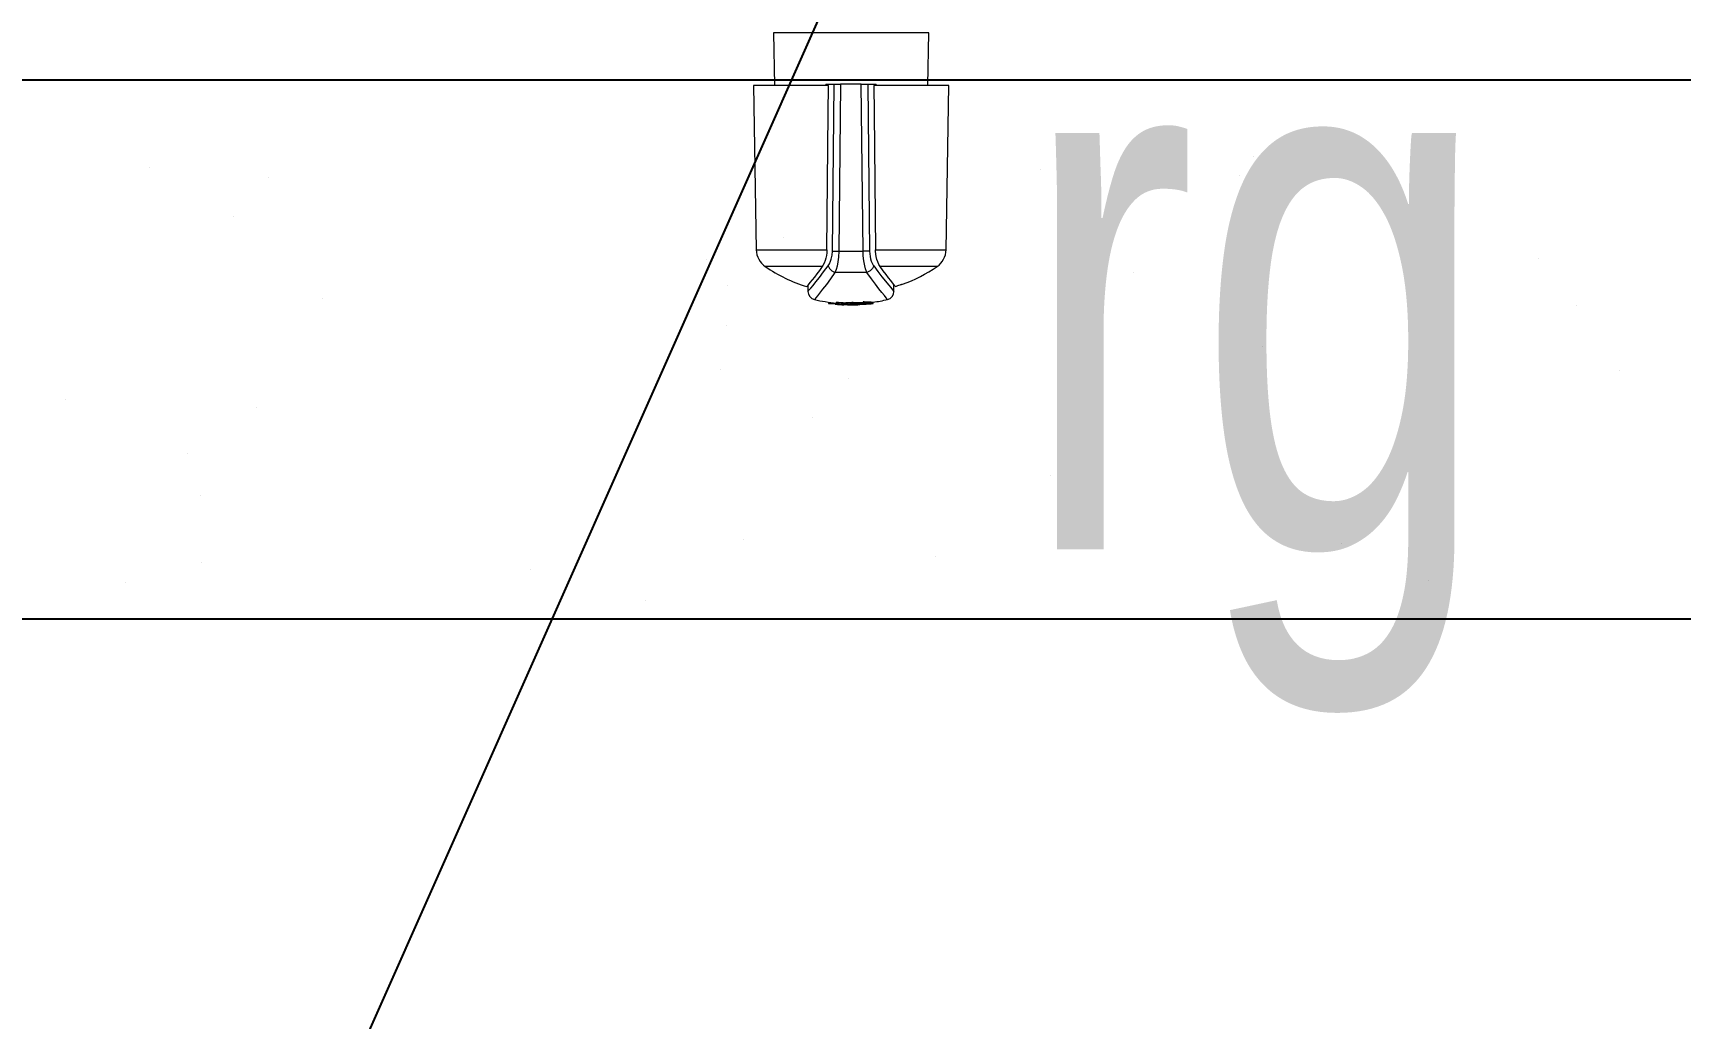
# Model space of a CAD drawing. Header units: millimetres. Extents: x 1573 to 2177, y 1587 to 1932.
# Drawn here: x 1905.274 to 1905.871, y 1910.535 to 1910.892 of the extents above; entities that cross this region are included whole.
import ezdxf

# ---------------------------------------------------------------- set-up
doc = ezdxf.new("R2010")
doc.units = ezdxf.units.MM
doc.header["$LTSCALE"] = 0.03
for name, color, linetype in [('-HIDRO', 8, 'Continuous'), ('Prumadas_L', 1, 'Continuous'), ('Prumadas_T', 2, 'Continuous')]:
    doc.layers.add(name, color=color, linetype=linetype)
doc.layers.add('TigreCad', color=2, linetype='Continuous', lineweight=13)
doc.styles.add('CELIO_COTA', font='technic_.ttf', dxfattribs={"width": 0.85})

# ---------------------------------------------------------------- blocks, each defined once
blk = doc.blocks.new('27952097s')
at = {"layer": 'TigreCad', "linetype": 'Continuous'}
for p, q in [((-5.31, 104.01), (-5.31, 103.7)), ((-5.28, 104.02), (-5.3, 104)), ((-5.3, 104), (-5.16, 103.99)), ((-5.14, 103.68), (-5.29, 103.7)), ((-5.16, 103.99), (-4.89, 103.97)), ((-4.84, 103.67), (-5.14, 103.68)), ((-4.88, 104.06), (-4.89, 104.06)), ((-4.89, 104.06), (-4.8, 104.04)), ((-4.89, 103.97), (-4.45, 103.96)), ((-4.41, 103.65), (-4.84, 103.67)), ((-4.74, 104.08), (-4.83, 104.07)), ((-4.8, 104.04), (-4.57, 104.02)), ((-4.46, 104.1), (-4.74, 104.08)), ((-4.57, 104.02), (-4.2, 104)), ((-4.05, 104.11), (-4.46, 104.1)), ((-4.45, 103.96), (-3.88, 103.95)), ((-3.83, 103.64), (-4.41, 103.65)), ((-4.2, 104), (-3.64, 103.98)), ((-3.58, 104.12), (-4.05, 104.11)), ((-3.88, 103.95), (-3.16, 103.94)), ((-3.16, 103.63), (-3.83, 103.64)), ((-3.64, 103.98), (-2.92, 103.95)), ((-3.6, 104.18), (-3.6, 103.97)), ((-3.59, 104.19), (-3.56, 104.19)), ((-3.52, 104.17), (-3.58, 104.18)), ((-3.56, 104.19), (-3.53, 104.2)), ((-3.53, 104.2), (-3.44, 104.21)), ((-3.41, 104.17), (-3.52, 104.17)), ((-3.44, 104.21), (-3.42, 104.22)), ((-3.42, 104.22), (-3.4, 104.22)), ((-3.29, 104.18), (-3.41, 104.17)), ((-3.41, 103.97), (-3.41, 104.17)), ((-3.4, 104.22), (-3.36, 104.22)), ((-3.36, 104.22), (-3.33, 104.23)), ((-3.33, 104.23), (-3.3, 104.23)), ((-3.3, 104.23), (-3.25, 104.24)), ((-3.22, 104.18), (-3.29, 104.18)), ((-3.25, 104.24), (-3.18, 104.24)), ((-3.15, 104.18), (-3.22, 104.18)), ((-3.18, 104.24), (-3.11, 104.25)), ((-2.92, 103.95), (-3.16, 103.94)), ((-3.16, 103.63), (-3.16, 103.94)), ((-3.16, 103.63), (-3.03, 103.64)), ((-3.09, 104.19), (-3.15, 104.18)), ((-3.15, 103.96), (-3.15, 104.18)), ((-3.11, 104.25), (-3.01, 104.26)), ((-3.06, 104.19), (-3.09, 104.19)), ((-3.03, 104.19), (-3.06, 104.19)), ((-3.03, 103.96), (-3.03, 104.19)), ((-2.97, 104.19), (-3.03, 104.19)), ((-3.03, 103.64), (-2.92, 103.65)), ((-3.01, 104.26), (-2.9, 104.27)), ((-2.91, 104.2), (-2.97, 104.19)), ((-2.92, 103.65), (-2.92, 103.95)), ((-2.92, 103.89), (-2.91, 103.89)), ((-2.85, 104.2), (-2.91, 104.2)), ((-2.91, 103.89), (-2.85, 103.9)), ((-2.9, 104.27), (-2.78, 104.27)), ((-2.76, 104.2), (-2.85, 104.2)), ((-2.85, 103.9), (-2.85, 104.2)), ((-2.85, 103.9), (-2.79, 103.9)), ((-2.79, 103.9), (-2.74, 103.9)), ((-2.78, 104.27), (-2.6, 104.29)), ((-2.71, 104.21), (-2.76, 104.2)), ((-2.74, 103.9), (-2.65, 103.91)), ((-2.65, 104.21), (-2.71, 104.21)), ((-2.58, 104.21), (-2.65, 104.21)), ((-2.65, 103.91), (-2.65, 104.21)), ((-2.65, 103.91), (-2.61, 103.91)), ((-2.61, 103.91), (-2.57, 103.91)), ((-2.6, 104.29), (-2.54, 104.29)), ((-2.54, 104.21), (-2.58, 104.21)), ((-2.57, 103.91), (-2.5, 103.91)), ((-2.54, 104.29), (-2.49, 104.29)), ((-2.5, 104.21), (-2.54, 104.21)), ((-2.43, 104.21), (-2.5, 104.21)), ((-2.5, 103.91), (-2.5, 104.21)), ((-2.5, 103.91), (-2.45, 103.91)), ((-2.49, 104.29), (-2.38, 104.3)), ((-2.45, 103.91), (-2.41, 103.91)), ((-2.4, 104.21), (-2.43, 104.21)), ((-2.41, 103.91), (-2.36, 103.9)), ((-2.36, 104.21), (-2.4, 104.21)), ((-2.38, 104.3), (-2.1, 104.32)), ((-2.36, 103.9), (-2.36, 104.21)), ((-2.3, 104.2), (-2.36, 104.21)), ((-2.36, 103.9), (-2.33, 103.9)), ((-2.33, 103.9), (-2.3, 103.9)), ((-2.27, 104.2), (-2.3, 104.2)), ((-2.3, 103.9), (-2.24, 103.89)), ((-2.24, 104.2), (-2.27, 104.2)), ((-2.24, 103.89), (-2.24, 104.2)), ((-2.18, 104.19), (-2.24, 104.2)), ((-2.24, 103.89), (-2.21, 103.89)), ((-2.21, 103.89), (-2.17, 103.89)), ((-2.15, 104.19), (-2.18, 104.19)), ((-2.17, 103.89), (-2.11, 103.89)), ((-2.11, 104.19), (-2.15, 104.19)), ((-2.04, 104.19), (-2.11, 104.19)), ((-2.11, 103.89), (-2.11, 104.19)), ((-2.11, 103.89), (-2.07, 103.88)), ((-2.1, 104.32), (-1.84, 104.33)), ((-2.07, 103.88), (-2.03, 103.88)), ((-2, 104.19), (-2.04, 104.19)), ((-2.03, 103.88), (-1.96, 103.88)), ((-1.96, 104.18), (-2, 104.19)), ((-1.96, 103.88), (-1.96, 104.18)), ((-1.8, 104.18), (-1.96, 104.18)), ((-1.96, 103.88), (-1.86, 103.88)), ((-1.86, 103.88), (-1.76, 103.88)), ((-1.84, 104.33), (-1.58, 104.34)), ((-1.7, 104.19), (-1.8, 104.18)), ((-1.76, 103.88), (-1.58, 103.88)), ((-1.58, 104.19), (-1.7, 104.19)), ((-1.53, 104.19), (-1.58, 104.19)), ((-1.58, 103.88), (-1.58, 104.19)), ((-1.58, 103.88), (-1.53, 103.89)), ((-1.47, 104.19), (-1.53, 104.19)), ((-1.53, 103.89), (-1.47, 103.89)), ((-1.42, 104.19), (-1.47, 104.19)), ((-1.47, 103.89), (-1.42, 103.89)), ((-1.42, 103.89), (-1.42, 104.19)), ((-1.3, 104.19), (-1.42, 104.19)), ((-1.42, 103.89), (-1.33, 103.89)), ((-1.33, 103.89), (-1.25, 103.89)), ((-1.22, 104.19), (-1.3, 104.19)), ((-1.25, 103.89), (-1.15, 103.88)), ((-1.15, 104.18), (-1.22, 104.19)), ((-1.15, 103.88), (-1.15, 104.18)), ((-1.1, 104.18), (-1.15, 104.18)), ((-1.15, 103.88), (-1.12, 103.88)), ((-1.12, 103.88), (-1.08, 103.87)), ((-1.07, 104.18), (-1.1, 104.18)), ((-1.08, 103.87), (-1.04, 103.87)), ((-1.04, 104.17), (-1.07, 104.18)), ((-1.04, 103.87), (-1.04, 104.17)), ((-0.94, 104.16), (-1.04, 104.17)), ((-1.04, 103.87), (-0.97, 103.86)), ((-0.97, 103.86), (-0.89, 103.86)), ((-0.86, 104.16), (-0.94, 104.16)), ((-0.89, 103.86), (-0.78, 103.85)), ((-0.78, 104.15), (-0.86, 104.16)), ((-0.78, 103.85), (-0.78, 104.15)), ((-0.71, 104.15), (-0.78, 104.15)), ((-0.78, 103.85), (-0.74, 103.84)), ((-0.74, 103.84), (-0.71, 103.84)), ((-0.68, 104.14), (-0.71, 104.15)), ((-0.71, 103.84), (-0.64, 103.84)), ((-0.64, 104.14), (-0.68, 104.14)), ((-0.64, 103.84), (-0.64, 104.14)), ((-0.5, 104.14), (-0.64, 104.14)), ((-0.64, 103.84), (-0.57, 103.84)), ((-0.57, 103.84), (-0.49, 103.83)), ((-0.42, 104.14), (-0.5, 104.14)), ((-0.49, 103.83), (-0.33, 103.83)), ((-0.33, 104.14), (-0.42, 104.14)), ((-0.33, 103.83), (-0.33, 104.14)), ((-0.25, 104.14), (-0.33, 104.14)), ((-0.33, 103.83), (-0.29, 103.83)), ((-0.29, 103.83), (-0.25, 103.83)), ((-0.21, 104.14), (-0.25, 104.14)), ((-0.25, 103.83), (-0.16, 103.83)), ((-0.16, 104.14), (-0.21, 104.14)), ((-0.16, 103.83), (-0.16, 104.14)), ((0.06, 104.14), (-0.16, 104.14)), ((-0.16, 103.83), (-0.01, 103.84)), ((-0.01, 103.84), (0.15, 103.84)), ((0.21, 104.15), (0.06, 104.14)), ((0.15, 103.84), (0.36, 103.85)), ((0.36, 104.15), (0.21, 104.15)), ((0.59, 104.16), (0.36, 104.15)), ((0.36, 103.85), (0.36, 104.15)), ((0.36, 103.85), (0.48, 103.85)), ((0.48, 103.85), (0.6, 103.86)), ((0.7, 104.17), (0.59, 104.16)), ((0.6, 103.86), (0.81, 103.87)), ((0.81, 104.18), (0.7, 104.17)), ((0.81, 103.87), (0.81, 104.18)), ((0.88, 104.18), (0.81, 104.18)), ((0.81, 103.87), (0.84, 103.88)), ((0.84, 103.88), (0.88, 103.88)), ((0.86, 104.37), (0.94, 104.37)), ((0.91, 104.18), (0.88, 104.18)), ((0.88, 103.88), (0.95, 103.88)), ((0.95, 104.19), (0.91, 104.18)), ((0.94, 104.37), (1.06, 104.36)), ((1.01, 104.19), (0.95, 104.19)), ((0.95, 103.88), (0.95, 104.19)), ((0.95, 103.88), (0.98, 103.89)), ((0.98, 103.89), (1.01, 103.89)), ((1.05, 104.19), (1.01, 104.19)), ((1.01, 103.89), (1.08, 103.89)), ((1.08, 104.2), (1.05, 104.19)), ((1.06, 104.36), (1.21, 104.36)), ((1.2, 104.21), (1.08, 104.2)), ((1.08, 103.89), (1.08, 104.2)), ((1.08, 103.89), (1.14, 103.9)), ((1.14, 103.9), (1.21, 103.9)), ((1.26, 104.21), (1.2, 104.21)), ((1.21, 104.36), (1.37, 104.35)), ((1.21, 103.9), (1.32, 103.91)), ((1.32, 104.22), (1.26, 104.21)), ((1.37, 104.22), (1.32, 104.22)), ((1.32, 103.91), (1.32, 104.22)), ((1.32, 103.91), (1.35, 103.92)), ((1.35, 103.92), (1.38, 103.92)), ((1.37, 104.35), (1.56, 104.34)), ((1.4, 104.23), (1.37, 104.22)), ((1.38, 103.92), (1.42, 103.93)), ((1.42, 104.23), (1.4, 104.23)), ((1.42, 103.93), (1.42, 104.23)), ((1.47, 104.23), (1.42, 104.23)), ((1.42, 103.93), (1.47, 103.93)), ((1.54, 104.24), (1.47, 104.23)), ((1.47, 103.93), (1.54, 103.93)), ((1.59, 104.24), (1.54, 104.24)), ((1.54, 103.93), (1.6, 103.94)), ((1.56, 104.34), (1.59, 104.34)), ((1.59, 104.34), (1.62, 104.34)), ((1.6, 104.29), (1.59, 104.28)), ((1.59, 104.28), (1.59, 104.28)), ((1.59, 104.28), (1.59, 104.28)), ((1.59, 104.28), (1.6, 104.28)), ((1.65, 104.24), (1.59, 104.24)), ((1.62, 104.29), (1.6, 104.29)), ((1.6, 104.28), (1.6, 104.28)), ((1.6, 104.28), (1.62, 104.28)), ((1.6, 103.94), (1.65, 103.93)), ((1.62, 104.34), (1.67, 104.34)), ((1.68, 104.3), (1.62, 104.29)), ((1.62, 104.28), (1.62, 104.29)), ((1.62, 104.28), (1.64, 104.28)), ((1.64, 104.28), (1.68, 104.27)), ((1.65, 103.93), (1.65, 104.24)), ((1.67, 104.24), (1.65, 104.24)), ((1.65, 103.93), (1.68, 103.93)), ((1.67, 104.34), (1.69, 104.34)), ((1.7, 104.23), (1.67, 104.24)), ((1.73, 104.31), (1.68, 104.3)), ((1.68, 104.27), (1.7, 104.27)), ((1.68, 103.93), (1.76, 103.93)), ((1.69, 104.34), (1.71, 104.33)), ((1.7, 104.27), (1.73, 104.27)), ((1.75, 104.23), (1.7, 104.23)), ((1.71, 104.33), (1.74, 104.33)), ((1.77, 104.31), (1.73, 104.31)), ((1.73, 104.27), (1.76, 104.27)), ((1.74, 104.33), (1.77, 104.33)), ((1.83, 104.22), (1.75, 104.23)), ((1.76, 104.27), (1.8, 104.27)), ((1.76, 103.93), (1.94, 103.91)), ((1.77, 104.33), (1.79, 104.33)), ((1.79, 104.32), (1.77, 104.31)), ((1.77, 104.27), (1.77, 104.31)), ((1.81, 104.33), (1.79, 104.34)), ((1.79, 104.34), (1.8, 104.34)), ((1.79, 104.33), (1.8, 104.32)), ((1.8, 104.32), (1.79, 104.32)), ((1.8, 104.34), (1.81, 104.34)), ((1.8, 104.32), (1.8, 104.32)), ((1.8, 104.27), (1.8, 104.32)), ((1.8, 104.27), (1.83, 104.27)), ((1.84, 104.33), (1.81, 104.33)), ((1.83, 104.27), (1.86, 104.27)), ((1.94, 104.21), (1.83, 104.22)), ((1.84, 104.27), (1.84, 104.33)), ((1.87, 104.33), (1.84, 104.33)), ((1.86, 104.27), (1.91, 104.27)), ((1.89, 104.33), (1.87, 104.33)), ((1.91, 104.33), (1.89, 104.33)), ((1.96, 104.32), (1.91, 104.33)), ((1.91, 104.27), (1.91, 104.33)), ((1.91, 104.27), (1.93, 104.28)), ((1.93, 104.28), (1.95, 104.28)), ((2, 104.2), (1.94, 104.21)), ((1.94, 103.91), (1.94, 104.21)), ((1.94, 103.91), (2, 103.9)), ((1.95, 104.28), (2.01, 104.28)), ((1.98, 104.32), (1.96, 104.32)), ((2.01, 104.32), (1.98, 104.32)), ((2, 103.9), (2, 104.2)), ((2.06, 104.19), (2, 104.2)), ((2, 103.9), (2.04, 103.89)), ((2.01, 104.28), (2.01, 104.32)), ((2.12, 104.31), (2.01, 104.32)), ((2.01, 104.28), (2.06, 104.28)), ((2.04, 103.89), (2.09, 103.89)), ((2.06, 104.28), (2.13, 104.28)), ((2.1, 104.19), (2.06, 104.19)), ((2.09, 103.89), (2.15, 103.88)), ((2.15, 104.18), (2.1, 104.19)), ((2.19, 104.31), (2.12, 104.31)), ((2.13, 104.28), (2.26, 104.27)), ((2.15, 103.88), (2.15, 104.18)), ((2.22, 104.18), (2.15, 104.18)), ((2.15, 103.88), (2.19, 103.88)), ((2.26, 104.3), (2.19, 104.31)), ((2.19, 103.88), (2.22, 103.87)), ((2.26, 104.17), (2.22, 104.18)), ((2.22, 103.87), (2.3, 103.87)), ((2.26, 104.27), (2.26, 104.3)), ((2.33, 104.3), (2.26, 104.3)), ((2.26, 104.27), (2.33, 104.27)), ((2.3, 104.17), (2.26, 104.17)), ((2.47, 104.16), (2.3, 104.17)), ((2.3, 103.87), (2.3, 104.17)), ((2.3, 103.87), (2.54, 103.85)), ((2.36, 104.3), (2.33, 104.3)), ((2.33, 104.27), (2.4, 104.27)), ((2.4, 104.3), (2.36, 104.3)), ((2.4, 104.27), (2.4, 104.3)), ((2.6, 104.28), (2.4, 104.3)), ((2.4, 104.27), (2.55, 104.26)), ((2.72, 104.14), (2.47, 104.16)), ((2.54, 103.85), (2.78, 103.84)), ((2.55, 104.26), (2.59, 104.26)), ((2.59, 104.26), (2.63, 104.26)), ((2.71, 104.28), (2.6, 104.28)), ((2.63, 104.26), (2.71, 104.25)), ((2.81, 104.27), (2.71, 104.28)), ((2.71, 104.25), (2.84, 104.24)), ((3.05, 104.13), (2.72, 104.14)), ((2.78, 103.84), (3.05, 103.83)), ((2.95, 104.26), (2.81, 104.27)), ((2.84, 104.24), (2.97, 104.23)), ((3.02, 104.26), (2.95, 104.26)), ((2.97, 104.23), (3.19, 104.21)), ((3.08, 104.25), (3.02, 104.26)), ((3.12, 104.13), (3.05, 104.13)), ((3.05, 103.83), (3.05, 104.13)), ((3.05, 103.83), (3.09, 103.83)), ((3.21, 104.25), (3.08, 104.25)), ((3.08, 104.22), (3.08, 104.25)), ((3.09, 103.83), (3.12, 103.83)), ((3.16, 104.13), (3.12, 104.13)), ((3.12, 103.83), (3.19, 103.82)), ((3.19, 104.13), (3.16, 104.13)), ((3.19, 104.21), (3.28, 104.2)), ((3.19, 103.82), (3.19, 104.13)), ((3.26, 104.13), (3.19, 104.13)), ((3.19, 103.82), (3.23, 103.82)), ((3.28, 104.24), (3.21, 104.25)), ((3.23, 103.82), (3.26, 103.82)), ((3.29, 104.13), (3.26, 104.13)), ((3.26, 103.82), (3.33, 103.82)), ((3.34, 104.24), (3.28, 104.24)), ((3.28, 104.2), (3.36, 104.19)), ((3.33, 104.13), (3.29, 104.13)), ((3.33, 103.82), (3.33, 104.13)), ((3.44, 104.13), (3.33, 104.13)), ((3.33, 103.82), (3.4, 103.82)), ((3.46, 104.23), (3.34, 104.24)), ((3.34, 104.19), (3.34, 104.24)), ((3.36, 104.19), (3.44, 104.18)), ((3.4, 103.82), (3.47, 103.82)), ((3.44, 104.18), (3.56, 104.16)), ((3.51, 104.13), (3.44, 104.13)), ((3.52, 104.22), (3.46, 104.23)), ((3.47, 103.82), (3.56, 103.83)), ((3.56, 104.13), (3.51, 104.13)), ((3.58, 104.22), (3.52, 104.22)), ((3.56, 104.16), (3.61, 104.15)), ((3.56, 103.83), (3.56, 104.13)), ((3.59, 104.13), (3.56, 104.13)), ((3.56, 103.83), (3.62, 103.83)), ((3.58, 104.16), (3.58, 104.22)), ((3.59, 104.22), (3.58, 104.22)), ((3.68, 104.21), (3.59, 104.22)), ((3.62, 104.14), (3.59, 104.13)), ((3.62, 103.83), (3.61, 103.84)), ((3.62, 104.14), (3.62, 104.14)), ((3.62, 103.84), (3.62, 104.14)), ((3.74, 104.2), (3.68, 104.21)), ((3.79, 104.2), (3.74, 104.2)), ((3.79, 103.9), (3.79, 104.2)), ((3.83, 104.19), (3.79, 104.2)), ((3.85, 104.19), (3.83, 104.19)), ((3.85, 104.19), (3.85, 104.19)), ((3.85, 103.89), (3.85, 104.19)), ((4.83, 104.04), (3.85, 104.07)), ((5.22, 104.02), (4.83, 104.04)), ((5.47, 104), (5.22, 104.02)), ((5.47, 103.7), (5.47, 104)), ((-11.97, 99.48), (-12.15, 99.42)), ((-11.83, 99.53), (-11.97, 99.48)), ((-10.7, 99.89), (-10.56, 99.73)), ((-10.56, 99.73), (-10.33, 99.44)), ((-9.99, 100.7), (-10.34, 101.11)), ((-10.34, 101.11), (-10.34, 99.56)), ((-9.56, 100.2), (-9.99, 100.7)), ((-8.99, 99.52), (-9.56, 100.2)), ((-8.27, 98.63), (-8.99, 99.52)), ((-8.78, 103.07), (-8.69, 102.97)), ((-8.69, 102.97), (-8.44, 102.66)), ((-8.44, 102.66), (-8.01, 102.14)), ((-8.01, 102.14), (-7.41, 101.39)), ((-7.41, 101.39), (-6.7, 100.48)), ((-6.7, 100.48), (-5.86, 99.38)), ((6, 99.41), (6.89, 100.57)), ((6.89, 100.57), (7.64, 101.52)), ((7.64, 101.52), (8.17, 102.19)), ((8.17, 102.19), (8.56, 102.67)), ((9.21, 99.65), (8.51, 98.78)), ((8.56, 102.67), (8.81, 102.97)), ((8.81, 102.97), (8.89, 103.07)), ((9.75, 100.29), (9.21, 99.65)), ((10.14, 100.75), (9.75, 100.29)), ((9.95, 98.98), (10.37, 99.49)), ((10.38, 101.02), (10.14, 100.75)), ((10.37, 99.49), (10.63, 99.81)), ((10.45, 101.11), (10.38, 101.02)), ((10.45, 99.56), (10.45, 101.11)), ((10.63, 99.81), (10.73, 99.93)), ((-12.38, 99.38), (-12.39, 99.38)), ((-12.35, 99.36), (-12.38, 99.38)), ((-12.32, 99.37), (-12.35, 99.36)), ((-12.27, 99.38), (-12.32, 99.37)), ((-12.15, 99.42), (-12.27, 99.38)), ((-10.33, 99.44), (-9.99, 99.02)), ((-9.99, 99.02), (-9.55, 98.48)), ((-9.55, 98.48), (-9.03, 97.83)), ((-9.03, 97.83), (-8.44, 97.05)), ((-8.44, 97.05), (-7.75, 96.14)), ((-7.41, 97.55), (-8.27, 98.63)), ((-7.75, 96.14), (-7, 95.11)), ((-6.47, 96.32), (-7.41, 97.55)), ((-5.45, 94.92), (-6.47, 96.32)), ((-5.86, 99.38), (-4.89, 98.06)), ((-5.45, 94.92), (-5.12, 95.6)), ((-5.12, 95.6), (-4.55, 96.17)), ((-4.89, 98.06), (-3.82, 96.53)), ((-4.55, 96.17), (-3.82, 96.53)), ((-3.82, 96.53), (-3.72, 96.3)), ((-3.82, 96.53), (-1.89, 96.53)), ((-3.72, 96.3), (-3.49, 95.65)), ((-3.49, 95.65), (-3.29, 94.91)), ((-1.89, 96.53), (0.06, 96.52)), ((0.06, 96.52), (2, 96.53)), ((2, 96.53), (3.93, 96.53)), ((3.42, 94.98), (3.66, 95.82)), ((3.66, 95.82), (3.93, 96.53)), ((3.93, 96.53), (5.01, 98.06)), ((4.66, 96.17), (3.93, 96.53)), ((5.24, 95.6), (4.66, 96.17)), ((5.01, 98.06), (6, 99.41)), ((5.56, 94.92), (5.24, 95.6)), ((6.66, 96.42), (5.56, 94.92)), ((7.66, 97.71), (6.66, 96.42)), ((7, 95.11), (7.68, 96.04)), ((8.51, 98.78), (7.66, 97.71)), ((7.68, 96.04), (8.31, 96.89)), ((8.31, 96.89), (8.88, 97.63)), ((8.88, 97.63), (9.39, 98.28)), ((9.39, 98.28), (9.95, 98.98)), ((-20.75, 95.11), (-20.64, 95.11)), ((-20.64, 95.11), (-20.32, 95.11)), ((-20.32, 95.11), (-19.78, 95.11)), ((-19.78, 95.11), (-19.04, 95.11)), ((-19.04, 95.11), (-18.1, 95.11)), ((-18.1, 95.11), (-16.97, 95.11)), ((-16.97, 95.11), (-15.66, 95.11)), ((-15.66, 95.11), (-14.19, 95.11)), ((-14.19, 95.11), (-12.57, 95.11)), ((-12.57, 95.11), (-10.82, 95.11)), ((-10.82, 95.11), (-8.95, 95.11)), ((-8.95, 95.11), (-7, 95.11)), ((-7, 95.11), (-6.69, 94.6)), ((-6.69, 94.6), (-6.4, 93.97)), ((-6.4, 93.97), (-6.2, 93.38)), ((-6.2, 93.38), (-6.04, 92.71)), ((-6.04, 92.71), (-5.94, 92.08)), ((-5.94, 92.08), (-5.88, 91.41)), ((-5.34, 94.75), (-5.45, 94.92)), ((-5.08, 94.31), (-5.34, 94.75)), ((-4.86, 93.79), (-5.08, 94.31)), ((-4.69, 93.24), (-4.86, 93.79)), ((-4.55, 92.65), (-4.69, 93.24)), ((-4.47, 92), (-4.55, 92.65)), ((-4.43, 91.35), (-4.47, 92)), ((-3.29, 94.91), (-3.12, 94.12)), ((-3.12, 94.12), (-2.99, 93.26)), ((-2.99, 93.26), (-2.91, 92.34)), ((-2.91, 92.34), (-2.88, 91.39)), ((2.99, 91.39), (3.07, 92.87)), ((3.07, 92.87), (3.21, 93.96)), ((3.21, 93.96), (3.42, 94.98)), ((4.63, 92.38), (4.55, 91.35)), ((4.68, 92.71), (4.63, 92.38)), ((4.82, 93.3), (4.68, 92.71)), ((5, 93.84), (4.82, 93.3)), ((5.27, 94.43), (5, 93.84)), ((5.56, 94.92), (5.27, 94.43)), ((5.87, 91.07), (5.91, 91.76)), ((5.91, 91.76), (5.99, 92.45)), ((5.99, 92.45), (6.12, 93.07)), ((6.12, 93.07), (6.28, 93.65)), ((6.28, 93.65), (6.54, 94.3)), ((6.54, 94.3), (6.83, 94.86)), ((6.83, 94.86), (7, 95.11)), ((7, 95.11), (8.95, 95.11)), ((8.95, 95.11), (10.82, 95.11)), ((10.82, 95.11), (12.57, 95.11)), ((12.57, 95.11), (14.19, 95.11)), ((14.19, 95.11), (15.66, 95.11)), ((15.66, 95.11), (16.97, 95.11)), ((16.97, 95.11), (18.1, 95.11)), ((18.1, 95.11), (19.04, 95.11)), ((19.04, 95.11), (19.78, 95.11)), ((19.78, 95.11), (20.32, 95.11)), ((20.32, 95.11), (20.64, 95.11)), ((20.64, 95.11), (20.75, 95.11)), ((-22.92, 91.07), (-23.62, 51.34)), ((-22.81, 91.07), (-22.92, 91.07)), ((-22.46, 91.07), (-22.81, 91.07)), ((-21.88, 91.07), (-22.46, 91.07)), ((-21.08, 91.07), (-21.88, 91.07)), ((-20.07, 91.07), (-21.08, 91.07)), ((-18.85, 91.07), (-20.07, 91.07)), ((-17.44, 91.07), (-18.85, 91.07)), ((-15.85, 91.07), (-17.44, 91.07)), ((-14.1, 91.07), (-15.85, 91.07)), ((-12.21, 91.07), (-14.1, 91.07)), ((-10.19, 91.07), (-12.21, 91.07)), ((-8.07, 91.07), (-10.19, 91.07)), ((-5.87, 91.07), (-8.07, 91.07)), ((-5.88, 91.41), (-5.87, 91.07)), ((-5.56, 58.04), (-5.87, 91.07)), ((-4.43, 91.35), (-4.04, 91.37)), ((-4.02, 51.06), (-4.43, 91.35)), ((-4.04, 91.37), (-3.5, 91.38)), ((-3.5, 91.38), (-2.88, 91.39)), ((0.06, 91.38), (-2.88, 91.39)), ((-2.88, 91.39), (-2.44, 51.06)), ((2.99, 91.39), (0.06, 91.38)), ((2.56, 51.06), (2.99, 91.39)), ((3.62, 91.38), (2.99, 91.39)), ((4.16, 91.37), (3.62, 91.38)), ((4.55, 91.35), (4.14, 51.06)), ((4.55, 91.35), (4.16, 91.37)), ((5.87, 91.07), (5.56, 58.04)), ((8.07, 91.07), (5.87, 91.07)), ((10.19, 91.07), (8.07, 91.07)), ((12.21, 91.07), (10.19, 91.07)), ((14.1, 91.07), (12.21, 91.07)), ((15.85, 91.07), (14.1, 91.07)), ((17.44, 91.07), (15.85, 91.07)), ((18.85, 91.07), (17.44, 91.07)), ((20.07, 91.07), (18.85, 91.07)), ((21.08, 91.07), (20.07, 91.07)), ((21.88, 91.07), (21.08, 91.07)), ((22.46, 91.07), (21.88, 91.07)), ((22.81, 91.07), (22.46, 91.07)), ((22.92, 91.07), (22.81, 91.07)), ((23.62, 51.34), (22.92, 91.07)), ((-5.49, 51.34), (-5.56, 58.04)), ((5.56, 58.04), (5.49, 51.34)), ((-23.62, 51.34), (-23.51, 51.34)), ((-23.51, 51.34), (-23.19, 51.34)), ((-23.19, 51.34), (-22.66, 51.34)), ((-22.66, 51.34), (-21.92, 51.34)), ((-21.92, 51.34), (-20.98, 51.34)), ((-20.98, 51.34), (-19.85, 51.34)), ((-19.85, 51.34), (-18.54, 51.34)), ((-18.51, 51.34), (-18.73, 38.65)), ((-18.54, 51.34), (-17.06, 51.34)), ((-17.06, 51.34), (-15.43, 51.34)), ((-15.43, 51.34), (-13.65, 51.34)), ((-13.65, 51.34), (-11.75, 51.34)), ((-11.75, 51.34), (-9.75, 51.34)), ((-9.75, 51.34), (-7.65, 51.34)), ((-7.65, 51.34), (-5.49, 51.34)), ((-6.04, 51.34), (-6.04, 51.06)), ((-5.08, 51.06), (-6.04, 51.06)), ((-4.02, 51.06), (-5.08, 51.06)), ((-3.65, 51.06), (-4.02, 51.06)), ((-3.09, 51.06), (-3.65, 51.06)), ((-2.44, 51.06), (-3.09, 51.06)), ((-2.44, 51.06), (0.06, 51.06)), ((0.06, 51.06), (2.56, 51.06)), ((3.15, 51.06), (2.56, 51.06)), ((3.72, 51.06), (3.15, 51.06)), ((4.14, 51.06), (3.72, 51.06)), ((5.19, 51.06), (4.14, 51.06)), ((6.16, 51.06), (5.19, 51.06)), ((5.49, 51.34), (7.65, 51.34)), ((6.16, 51.06), (6.16, 51.34)), ((7.65, 51.34), (9.75, 51.34)), ((9.75, 51.34), (11.75, 51.34)), ((11.75, 51.34), (13.65, 51.34)), ((13.65, 51.34), (15.43, 51.34)), ((15.43, 51.34), (17.06, 51.34)), ((17.06, 51.34), (18.54, 51.34)), ((18.73, 38.65), (18.51, 51.34)), ((18.54, 51.34), (19.85, 51.34)), ((19.85, 51.34), (20.98, 51.34)), ((20.98, 51.34), (21.92, 51.34)), ((21.92, 51.34), (22.66, 51.34)), ((22.66, 51.34), (23.19, 51.34)), ((23.19, 51.34), (23.51, 51.34)), ((23.51, 51.34), (23.62, 51.34)), ((-18.73, 38.65), (-18.63, 38.65)), ((-18.63, 38.65), (-18.32, 38.65)), ((-18.32, 38.65), (-17.81, 38.65)), ((-17.81, 38.65), (-17.11, 38.65)), ((-17.11, 38.65), (-16.22, 38.65)), ((-16.22, 38.65), (-15.15, 38.65)), ((-15.15, 38.65), (-13.92, 38.65)), ((-13.92, 38.65), (-12.53, 38.65)), ((-12.53, 38.65), (-11.01, 38.65)), ((-11.01, 38.65), (-9.36, 38.65)), ((-9.36, 38.65), (-7.62, 38.65)), ((-7.62, 38.65), (-5.79, 38.65)), ((-5.79, 38.65), (-3.89, 38.65)), ((-3.89, 38.65), (-1.96, 38.65)), ((-1.96, 38.65), (0, 38.65)), ((0, 38.65), (1.96, 38.65)), ((1.96, 38.65), (3.89, 38.65)), ((3.89, 38.65), (5.79, 38.65)), ((5.79, 38.65), (7.62, 38.65)), ((7.62, 38.65), (9.36, 38.65)), ((9.36, 38.65), (11.01, 38.65)), ((11.01, 38.65), (12.53, 38.65)), ((12.53, 38.65), (13.92, 38.65)), ((13.92, 38.65), (15.15, 38.65)), ((15.15, 38.65), (16.22, 38.65)), ((16.22, 38.65), (17.11, 38.65)), ((17.11, 38.65), (17.81, 38.65)), ((17.81, 38.65), (18.32, 38.65)), ((18.32, 38.65), (18.63, 38.65)), ((18.63, 38.65), (18.73, 38.65))]:
    blk.add_line(p, q, dxfattribs=at)
for centre, radius, start, end in [((0.06, 64.64), 39.44, 97.7817, 102.9453), ((0.06, 64.64), 39.74, 97.0666, 97.7223), ((0.06, 64.64), 39.74, 88.8467, 92.3615), ((0.06, 64.64), 39.74, 84.8969, 87.4698), ((0.06, 64.64), 39.44, 77.0547, 84.8578), ((0, 64.84), 36.65, 106.9714, 108.8261), ((0, 64.84), 36.65, 106.973, 108.8261), ((-8.33, 101.11), 2.01, 102.9716, 179.9711), ((8.44, 101.11), 2.01, 0.0143, 77.0297), ((0, 64.84), 36.7, 55.5678, 72.9991), ((0, 64.84), 36.7, 109.7257, 124.4322), ((-17.92, 90.98), 5, 124.4322, 179), ((17.92, 90.98), 5, 1, 55.5678)]:
    blk.add_arc(centre, radius, start, end, dxfattribs=at)

msp = doc.modelspace()

# ---------------------------------------------------------------- linework, layer by layer
at = {"layer": '-HIDRO'}
for p, q in [((1903.96089, 1910.8753), (1906.48089, 1910.8753)), ((1905.71644, 1910.84765), (1905.71644, 1910.84765)), ((1905.31652, 1910.84339), (1905.31652, 1910.84339)), ((1905.63917, 1910.84275), (1905.63917, 1910.84275)), ((1905.35968, 1910.83979), (1905.35968, 1910.83979)), ((1905.71146, 1910.84074), (1905.71146, 1910.84074)), ((1905.34681, 1910.82575), (1905.34681, 1910.82575)), ((1905.5461, 1910.81825), (1905.5461, 1910.81825)), ((1905.51819, 1910.81015), (1905.51819, 1910.81015)), ((1905.67283, 1910.80561), (1905.67283, 1910.80561)), ((1905.81965, 1910.81041), (1905.81965, 1910.81041)), ((1905.526, 1910.80081), (1905.526, 1910.80081)), ((1905.37918, 1910.79601), (1905.37918, 1910.79601)), ((1905.83356, 1910.79352), (1905.83356, 1910.79352)), ((1905.52563, 1910.78611), (1905.52563, 1910.78611)), ((1905.71962, 1910.77879), (1905.71962, 1910.77879)), ((1905.52342, 1910.77048), (1905.52342, 1910.77048)), ((1905.84916, 1910.76987), (1905.84916, 1910.76987)), ((1905.56967, 1910.76691), (1905.56967, 1910.76691)), ((1905.28606, 1910.75946), (1905.28606, 1910.75946)), ((1905.35529, 1910.7567), (1905.35529, 1910.7567)), ((1905.5568, 1910.75286), (1905.5568, 1910.75286)), ((1905.33015, 1910.73989), (1905.33015, 1910.73989)), ((1905.64275, 1910.73197), (1905.64275, 1910.73197)), ((1905.33482, 1910.72457), (1905.33482, 1910.72457)), ((1905.53157, 1910.70853), (1905.53157, 1910.70853)), ((1905.74821, 1910.70738), (1905.74821, 1910.70738)), ((1905.33537, 1910.70023), (1905.33537, 1910.70023)), ((1905.45456, 1910.69778), (1905.45456, 1910.69778)), ((1905.60138, 1910.70258), (1905.60138, 1910.70258)), ((1905.30774, 1910.69298), (1905.30774, 1910.69298)), ((1905.77967, 1910.69402), (1905.77967, 1910.69402)), ((1905.49606, 1910.68657), (1905.49606, 1910.68657)), ((1906.48089, 1910.67982), (1905.08755, 1910.67982)), ((1905.7668, 1910.67998), (1905.7668, 1910.67998))]:
    msp.add_line(p, q, dxfattribs=at)
at = {"layer": 'Prumadas_L'}
msp.add_line((1905.57968, 1910.94456), (1905.33857, 1910.40151), dxfattribs=at)

# ---------------------------------------------------------------- block references
at = {"layer": 'TigreCad', "xscale": 0.00149994, "yscale": 0.00149994, "zscale": 0.00149994, "rotation": 180}
msp.add_blockref('27952097s', (1905.57065, 1910.95029), dxfattribs=at)

# ---------------------------------------------------------------- texts
at = {"layer": 'Prumadas_T', "style": 'CELIO_COTA', "width": 0.85}
msp.add_text('rg', height=0.196552, rotation=0, dxfattribs=at).set_placement((1905.632, 1910.70514))

doc.saveas('drawing.dxf')
